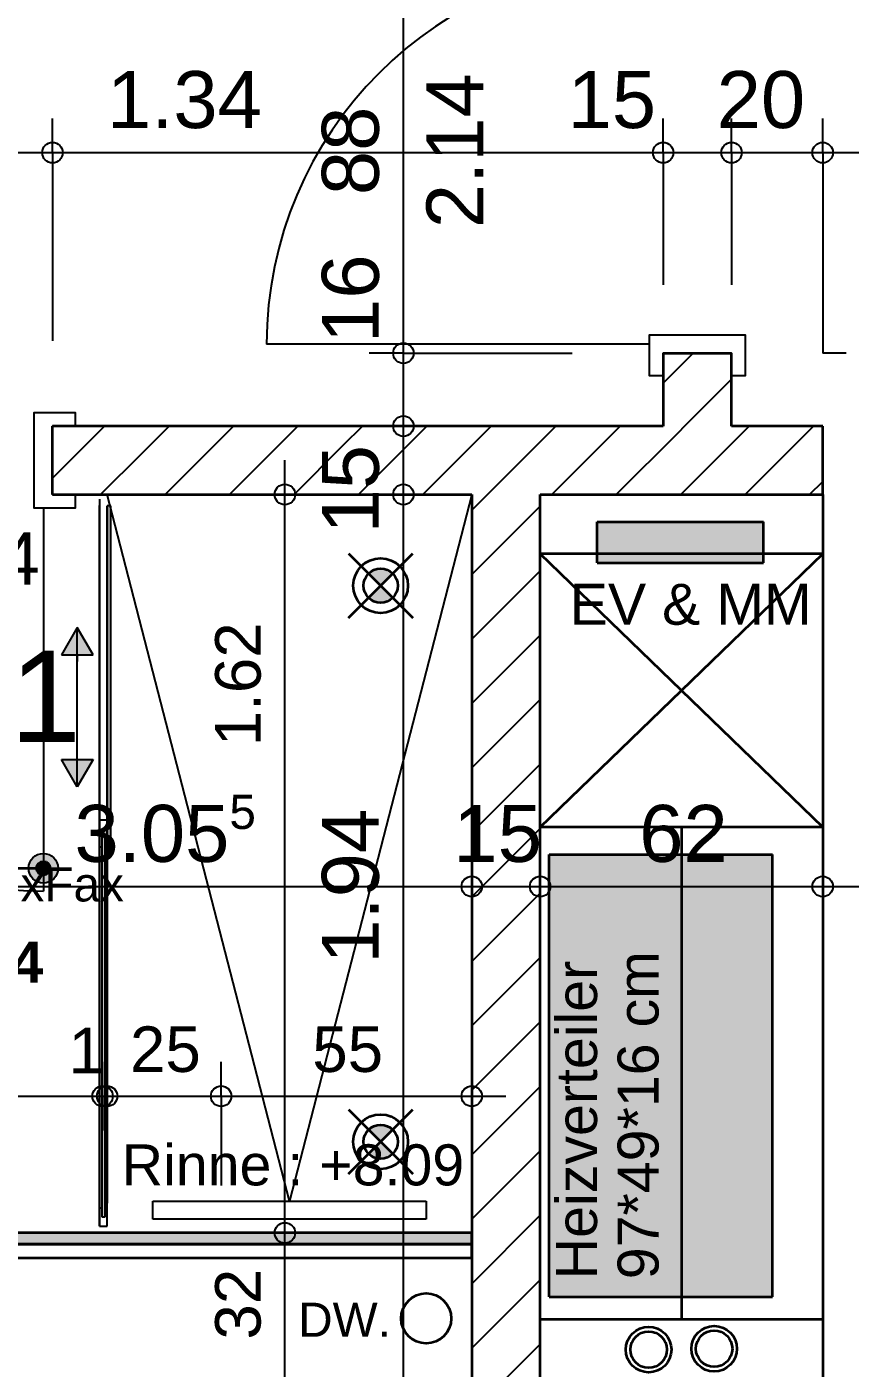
# Model space of a CAD drawing. Header units: centimetres. Extents: x 0.3 to 84.3, y 0.3 to 59.7.
# Drawn here: x 36.74 to 40.36, y 35.16 to 41.04 of the extents above; entities that cross this region are included whole.
import ezdxf

# ---------------------------------------------------------------- set-up
doc = ezdxf.new("R2010")
doc.units = ezdxf.units.CM
for name, pattern in [('AUSGEZOGEN', [0]), ('PHANTOM', [63.5, 31.75, -6.35, 6.35, -6.35, 6.35, -6.35]), ('VERDECKT', [9.525, 6.35, -3.175])]:
    doc.linetypes.add(name, pattern=pattern)
doc.layers.add('_62563', color=7, linetype='Continuous')
for name, color, linetype, lineweight in [('Bad', 7, 'AUSGEZOGEN', 25), ('Einbaumoebel', 7, 'AUSGEZOGEN', 25), ('Entwaesserungsb._ Retentionb', 251, 'AUSGEZOGEN', 50), ('Leichtbauwaende', 7, 'AUSGEZOGEN', 35), ('Oeffnungsrichtung Tuere', 7, 'AUSGEZOGEN', 25), ('Plattenleger', 7, 'AUSGEZOGEN', 25), ('Raumbezeichnung', 7, 'AUSGEZOGEN', 35), ('Text Detail', 7, 'AUSGEZOGEN', 50), ('Text Werkplan Ausfuehrung', 7, 'AUSGEZOGEN', 50), ('Tuerzarge', 7, 'AUSGEZOGEN', 25), ('Wand Mauerwerk tragend', 7, 'AUSGEZOGEN', 35), ('Werkplan- Ausfuehrungsmasse', 7, 'AUSGEZOGEN', 25)]:
    doc.layers.add(name, color=color, linetype=linetype, lineweight=lineweight)
for name, color, linetype, lineweight, true_color in [('Elektro Apparate', 7, 'AUSGEZOGEN', 35, 0x656565), ('Elektro Text', 7, 'AUSGEZOGEN', 35, 0x656565), ('Fachplaner Elektro', 7, 'AUSGEZOGEN', 35, 0x656565), ('Fachplaner HLK', 7, 'AUSGEZOGEN', 35, 0x656565), ('HLK Text', 7, 'AUSGEZOGEN', 35, 0x656565), ('Sanitaer Apparate', 7, 'AUSGEZOGEN', 35, 0x656565), ('Sanitaer Leitungen', 7, 'AUSGEZOGEN', 35, 0x656565), ('Sanitaer Text', 7, 'AUSGEZOGEN', 35, 0x656565), ('Sanitaer Vermassung', 7, 'AUSGEZOGEN', 35, 0x656565)]:
    doc.layers.add(name, color=color, linetype=linetype, lineweight=lineweight, true_color=true_color)
doc.styles.add('ARIAL', font='ARIAL.TTF')

msp = doc.modelspace()

# ---------------------------------------------------------------- hatches: boundary and pattern name
at = {"layer": '_62563', "linetype": 'AUSGEZOGEN', "lineweight": 25}
msp.add_hatch(color=8, dxfattribs=at).paths.add_polyline_path([(36.8595, 37.398), (36.8569, 37.4003), (36.8542, 37.4023), (36.8514, 37.4042), (36.8485, 37.406), (36.8455, 37.4077), (36.8424, 37.4091), (36.8393, 37.4104), (36.8361, 37.4116), (36.8328, 37.4125), (36.8295, 37.4133), (36.8262, 37.4139), (36.8228, 37.4144), (36.8194, 37.4146), (36.816, 37.4147), (36.8126, 37.4146), (36.8092, 37.4144), (36.8058, 37.4139), (36.8025, 37.4133), (36.7992, 37.4125), (36.7959, 37.4116), (36.7927, 37.4104), (36.7896, 37.4091), (36.7865, 37.4077), (36.7835, 37.406), (36.7806, 37.4042), (36.7778, 37.4023), (36.7751, 37.4003), (36.7725, 37.398), (36.77, 37.3957), (36.7677, 37.3932), (36.7655, 37.3906), (36.7634, 37.3879), (36.7615, 37.3851), (36.7597, 37.3822), (36.7581, 37.3792), (36.7566, 37.3762), (36.7553, 37.373), (36.7542, 37.3698), (36.7532, 37.3666), (36.7524, 37.3633), (36.7518, 37.3599), (36.7514, 37.3565), (36.7511, 37.3531), (36.751, 37.3497), (36.7511, 37.3463), (36.7514, 37.3429), (36.7518, 37.3396), (36.7524, 37.3362), (36.7532, 37.3329), (36.7542, 37.3296), (36.7553, 37.3264), (36.7566, 37.3233), (36.7581, 37.3202), (36.7597, 37.3172), (36.7615, 37.3143), (36.7634, 37.3115), (36.7655, 37.3088), (36.7677, 37.3062), (36.77, 37.3038), (36.7725, 37.3014), (36.7751, 37.2992), (36.7778, 37.2971), (36.7806, 37.2952), (36.7835, 37.2934), (36.7865, 37.2918), (36.7896, 37.2904), (36.7927, 37.2891), (36.7959, 37.2879), (36.7992, 37.287), (36.8025, 37.2862), (36.8058, 37.2855), (36.8092, 37.2851), (36.8126, 37.2848), (36.816, 37.2847), (36.8194, 37.2848), (36.8228, 37.2851), (36.8262, 37.2855), (36.8295, 37.2862), (36.8328, 37.287), (36.8361, 37.2879), (36.8393, 37.2891), (36.8424, 37.2904), (36.8455, 37.2918), (36.8485, 37.2934), (36.8514, 37.2952), (36.8542, 37.2971), (36.8569, 37.2992), (36.8595, 37.3014), (36.862, 37.3038), (36.8643, 37.3062), (36.8665, 37.3088), (36.8686, 37.3115), (36.8705, 37.3143), (36.8723, 37.3172), (36.8739, 37.3202), (36.8754, 37.3233), (36.8767, 37.3264), (36.8778, 37.3296), (36.8788, 37.3329), (36.8796, 37.3362), (36.8802, 37.3396), (36.8806, 37.3429), (36.8809, 37.3463), (36.881, 37.3497), (36.8809, 37.3531), (36.8806, 37.3565), (36.8802, 37.3599), (36.8796, 37.3633), (36.8788, 37.3666), (36.8778, 37.3698), (36.8767, 37.373), (36.8754, 37.3762), (36.8739, 37.3792), (36.8723, 37.3822), (36.8705, 37.3851), (36.8686, 37.3879), (36.8665, 37.3906), (36.8643, 37.3932), (36.862, 37.3957)])
at = {"layer": 'Elektro Apparate', "linetype": 'AUSGEZOGEN', "lineweight": 35}
h = msp.add_hatch(color=40, dxfattribs=at)
h.paths.add_polyline_path([(38.349, 38.5367), (38.296, 38.5897), (38.243, 38.5367), (38.2492, 38.5311), (38.2793, 38.5166), (38.3127, 38.5166), (38.3428, 38.5311)])
h.paths.add_polyline_path([(38.243, 38.6428), (38.296, 38.5897), (38.349, 38.6428), (38.3428, 38.6484), (38.3127, 38.6629), (38.2793, 38.6629), (38.2492, 38.6484)])
h = msp.add_hatch(color=40, dxfattribs=at)
h.paths.add_polyline_path([(38.349, 36.0967), (38.296, 36.1497), (38.243, 36.0967), (38.2492, 36.0911), (38.2793, 36.0766), (38.3127, 36.0766), (38.3428, 36.0911)])
h.paths.add_polyline_path([(38.243, 36.2028), (38.296, 36.1497), (38.349, 36.2028), (38.3428, 36.2084), (38.3127, 36.2229), (38.2793, 36.2229), (38.2492, 36.2084)])
at = {"layer": 'Fachplaner Elektro', "linetype": 'AUSGEZOGEN', "lineweight": 35, "true_color": 0xfff5eb}
msp.add_hatch(color=7, dxfattribs=at).paths.add_polyline_path([(39.246, 38.8697), (39.246, 38.6897), (39.976, 38.6897), (39.976, 38.8697)])
at = {"layer": 'Fachplaner HLK', "linetype": 'AUSGEZOGEN', "lineweight": 35, "true_color": 0xffebeb}
msp.add_hatch(color=7, dxfattribs=at).paths.add_polyline_path([(39.036, 35.4697), (40.016, 35.4697), (40.016, 37.4097), (39.036, 37.4097)])
at = {"layer": 'Leichtbauwaende', "linetype": 'AUSGEZOGEN', "lineweight": 25, "true_color": 0xababab}
msp.add_hatch(color=253, dxfattribs=at).paths.add_polyline_path([(32.586, 35.6997), (38.696, 35.6997), (38.696, 35.7497), (32.586, 35.7497)])
at = {"layer": 'Oeffnungsrichtung Tuere', "linetype": 'AUSGEZOGEN', "lineweight": 25}
msp.add_hatch(color=7, dxfattribs=at).paths.add_polyline_path([(37.0341, 38.2867), (36.9651, 38.4067), (36.8961, 38.2867)])
msp.add_hatch(color=7, dxfattribs=at).paths.add_polyline_path([(37.0341, 37.8267), (36.9651, 37.7067), (36.8961, 37.8267)], flags=16)
at = {"layer": 'Sanitaer Apparate', "linetype": 'AUSGEZOGEN', "lineweight": 25, "true_color": 0xa8ffff}
for points in [[(37.112, 37.4617), (37.112, 38.9397), (37.096, 38.9397), (37.096, 37.4617)], [(37.088, 35.8197), (37.088, 37.5017), (37.072, 37.5017), (37.072, 35.8197)]]:
    msp.add_hatch(color=131, dxfattribs=at).paths.add_polyline_path(points)
at = {"layer": 'Text Detail', "linetype": 'AUSGEZOGEN', "lineweight": 35}
for points in [[(36.7902, 37.3647), (36.801, 37.3239), (36.801, 37.3755)], [(36.801, 37.3755), (36.816, 37.3197), (36.816, 37.3797)], [(36.801, 37.3755), (36.801, 37.3239), (36.816, 37.3197)], [(36.816, 37.3797), (36.816, 37.3197), (36.831, 37.3239)], [(36.816, 37.3797), (36.831, 37.3239), (36.831, 37.3755)], [(36.831, 37.3755), (36.831, 37.3239), (36.8418, 37.3347)], [(36.831, 37.3755), (36.8418, 37.3347), (36.8418, 37.3647)], [(36.7902, 37.3347), (36.7902, 37.3647), (36.786, 37.3497)], [(36.7902, 37.3647), (36.7902, 37.3347), (36.801, 37.3239)], [(36.8418, 37.3647), (36.8418, 37.3347), (36.846, 37.3497)]]:
    msp.add_hatch(color=7, dxfattribs=at).paths.add_polyline_path(points)

# ---------------------------------------------------------------- linework, layer by layer
at = {"layer": '_62563', "color": 7, "linetype": 'AUSGEZOGEN', "lineweight": 25}
msp.add_circle((36.816, 37.3497), 0.065, dxfattribs=at)
at = {"layer": 'Bad', "color": 7, "linetype": 'AUSGEZOGEN', "lineweight": 25}
for p, q in [((37.896, 35.8897), (37.096, 38.9897)), ((38.696, 38.9897), (37.896, 35.8897)), ((37.296, 35.8097), (37.296, 35.8897)), ((37.296, 35.8897), (38.496, 35.8897)), ((38.496, 35.8897), (38.496, 35.8097)), ((38.496, 35.8097), (37.296, 35.8097))]:
    msp.add_line(p, q, dxfattribs=at)
at = {"layer": 'Einbaumoebel', "color": 7, "linetype": 'AUSGEZOGEN', "lineweight": 35}
for p, q in [((40.236, 38.9897), (40.236, 35.1097)), ((40.236, 38.7297), (38.996, 38.7297)), ((38.996, 37.5297), (40.236, 38.7297)), ((40.236, 37.5297), (38.996, 38.7297)), ((40.236, 37.5297), (38.996, 37.5297)), ((40.236, 35.3697), (38.996, 35.3697))]:
    msp.add_line(p, q, dxfattribs=at)
at = {"layer": 'Einbaumoebel', "color": 7, "linetype": 'PHANTOM', "lineweight": 35}
msp.add_line((39.616, 37.5297), (39.616, 35.3697), dxfattribs=at)
at = {"layer": 'Elektro Apparate', "color": 40, "linetype": 'AUSGEZOGEN', "lineweight": 35}
for p, q in [((38.1546, 38.7312), (38.4374, 38.4483)), ((38.1546, 38.4483), (38.4374, 38.7312)), ((38.1546, 36.2912), (38.4374, 36.0083)), ((38.1546, 36.0083), (38.4374, 36.2912))]:
    msp.add_line(p, q, dxfattribs=at)
for centre, radius in [((38.296, 38.5897), 0.12), ((38.296, 38.5897), 0.075), ((38.296, 36.1497), 0.12), ((38.296, 36.1497), 0.075)]:
    msp.add_circle(centre, radius, dxfattribs=at)
at = {"layer": 'Entwaesserungsb._ Retentionb', "color": 7, "linetype": 'AUSGEZOGEN', "lineweight": 25}
for p, q in [((37.096, 35.7797), (37.096, 38.9397)), ((37.096, 37.4217), (37.096, 35.8797))]:
    msp.add_line(p, q, dxfattribs=at)
at = {"layer": 'Fachplaner Elektro', "color": 40, "linetype": 'VERDECKT', "lineweight": 35}
for p, q in [((39.246, 38.6897), (39.246, 38.8697)), ((39.246, 38.8697), (39.976, 38.8697)), ((39.976, 38.6897), (39.976, 38.8697)), ((39.246, 38.6897), (39.976, 38.6897))]:
    msp.add_line(p, q, dxfattribs=at)
at = {"layer": 'Fachplaner HLK', "color": 240, "linetype": 'VERDECKT', "lineweight": 35}
for p, q in [((39.036, 35.4697), (39.036, 37.4097)), ((39.036, 37.4097), (40.016, 37.4097)), ((40.016, 35.4697), (40.016, 37.4097)), ((39.036, 35.4697), (40.016, 35.4697))]:
    msp.add_line(p, q, dxfattribs=at)
at = {"layer": 'Fachplaner HLK', "color": 251, "linetype": 'AUSGEZOGEN', "lineweight": 35, "true_color": 0x656565}
for centre, radius in [((39.4723, 35.2378), 0.1), ((39.4723, 35.2378), 0.08), ((39.7597, 35.2416), 0.1), ((39.7597, 35.2416), 0.08)]:
    msp.add_circle(centre, radius, dxfattribs=at)
at = {"layer": 'Leichtbauwaende', "color": 7, "linetype": 'AUSGEZOGEN', "lineweight": 35}
for p, q in [((38.696, 35.7497), (32.586, 35.7497)), ((38.696, 35.6997), (38.696, 35.7497)), ((32.586, 35.6997), (38.696, 35.6997)), ((38.696, 35.6997), (32.586, 35.6997)), ((38.696, 35.6397), (38.696, 35.6997)), ((32.586, 35.6397), (38.696, 35.6397))]:
    msp.add_line(p, q, dxfattribs=at)
at = {"layer": 'Oeffnungsrichtung Tuere', "color": 7, "linetype": 'AUSGEZOGEN', "lineweight": 25}
for p, q in [((36.9651, 38.4067), (36.8961, 38.2867)), ((36.9651, 37.7067), (36.9651, 38.4067)), ((36.9651, 38.4067), (36.9651, 38.4067)), ((36.9651, 38.4067), (36.9651, 38.4067)), ((36.9651, 38.4067), (36.9651, 38.4067)), ((37.0341, 38.2867), (36.9651, 38.4067)), ((36.8961, 38.2867), (37.0341, 38.2867)), ((36.9651, 38.2867), (36.9651, 38.2567)), ((36.9651, 37.8267), (36.9651, 37.8567)), ((36.9651, 37.7067), (36.8961, 37.8267)), ((36.8961, 37.8267), (37.0341, 37.8267)), ((37.0341, 37.8267), (36.9651, 37.7067)), ((36.9651, 37.7067), (36.9651, 37.7067)), ((36.9651, 37.7067), (36.9651, 37.7067)), ((36.9651, 37.7067), (36.9651, 37.7067))]:
    msp.add_line(p, q, dxfattribs=at)
at = {"layer": 'Plattenleger', "color": 7, "linetype": 'AUSGEZOGEN', "lineweight": 25}
msp.add_line((37.096, 38.9397), (37.096, 38.7297), dxfattribs=at)
at = {"layer": 'Sanitaer Apparate', "color": 7, "linetype": 'AUSGEZOGEN', "lineweight": 25}
for p, q in [((37.062, 38.9697), (37.062, 35.7797)), ((37.112, 38.9397), (37.096, 38.9397)), ((37.096, 38.9397), (37.096, 37.4617)), ((37.112, 37.4617), (37.112, 38.9397)), ((37.096, 38.611), (37.096, 35.8879)), ((37.062, 37.4417), (37.062, 37.5617)), ((37.062, 37.5617), (37.096, 37.5617)), ((37.096, 37.5617), (37.096, 37.4417)), ((37.088, 37.5017), (37.072, 37.5017)), ((37.072, 37.5017), (37.072, 35.8197)), ((37.088, 35.8197), (37.088, 37.5017)), ((37.072, 37.4417), (37.062, 37.4417)), ((37.096, 37.4417), (37.088, 37.4417)), ((37.096, 37.4617), (37.112, 37.4617)), ((37.062, 35.7797), (37.062, 35.8597)), ((37.062, 35.8597), (37.072, 35.8597)), ((37.096, 35.8597), (37.088, 35.8597)), ((37.096, 35.7797), (37.096, 35.8597)), ((37.072, 35.8197), (37.088, 35.8197)), ((37.062, 35.7797), (37.096, 35.7797))]:
    msp.add_line(p, q, dxfattribs=at)
at = {"layer": 'Sanitaer Apparate', "color": 7, "linetype": 'PHANTOM', "lineweight": 25}
msp.add_line((37.062, 35.7797), (37.062, 38.9417), dxfattribs=at)
at = {"layer": 'Sanitaer Leitungen', "color": 251, "linetype": 'AUSGEZOGEN', "lineweight": 35, "true_color": 0x656565}
msp.add_circle((38.496, 35.3747), 0.11, dxfattribs=at)
at = {"layer": 'Sanitaer Vermassung', "color": 240, "linetype": 'AUSGEZOGEN', "lineweight": 25}
for p, q in [((37.876, 38.9897), (37.876, 39.1397)), ((37.876, 38.9897), (37.726, 38.9897)), ((37.876, 38.9897), (38.026, 38.9897)), ((37.876, 38.9897), (37.876, 38.9897)), ((37.876, 35.7497), (37.876, 38.9897)), ((37.076, 36.3497), (37.076, 36.4997)), ((37.096, 36.3497), (37.096, 36.4997)), ((37.596, 36.3497), (37.596, 36.4997)), ((38.696, 36.3497), (38.696, 36.4997)), ((35.636, 36.3497), (37.076, 36.3497)), ((37.076, 36.3497), (37.076, 36.1997)), ((37.076, 36.3497), (37.076, 36.3497)), ((37.076, 36.3497), (37.096, 36.3497)), ((37.096, 36.3497), (37.096, 36.1997)), ((37.096, 36.3497), (37.096, 36.3497)), ((37.096, 36.3497), (37.596, 36.3497)), ((37.596, 36.3497), (37.596, 36.1997)), ((37.596, 36.3497), (37.596, 35.958)), ((37.596, 36.3497), (38.696, 36.3497)), ((38.696, 36.3497), (38.696, 36.1997)), ((38.696, 36.3497), (38.696, 36.3497)), ((38.696, 36.3497), (38.846, 36.3497)), ((37.876, 35.7497), (37.726, 35.7497)), ((37.876, 35.7497), (38.026, 35.7497)), ((37.876, 35.7497), (37.876, 35.7497)), ((37.876, 35.1097), (37.876, 35.7497))]:
    msp.add_line(p, q, dxfattribs=at)
for centre in [(37.876, 38.9897), (37.076, 36.3497), (37.096, 36.3497), (37.596, 36.3497), (38.696, 36.3497), (37.876, 35.7497)]:
    msp.add_circle(centre, 0.045, dxfattribs=at)
at = {"layer": 'Text Detail', "color": 7, "linetype": 'AUSGEZOGEN', "lineweight": 35}
for p, q in [((36.816, 37.3797), (36.816, 37.3797)), ((35.4277, 37.3497), (36.816, 37.3497)), ((36.786, 37.3497), (36.786, 37.3497)), ((36.816, 37.3197), (36.816, 37.3197)), ((36.846, 37.3497), (36.846, 37.3497))]:
    msp.add_line(p, q, dxfattribs=at)
msp.add_circle((36.816, 37.3497), 0.03, dxfattribs=at)
at = {"layer": 'Tuerzarge', "color": 7, "linetype": 'AUSGEZOGEN', "lineweight": 25}
for p, q in [((39.476, 39.6497), (37.796, 39.6497)), ((36.816, 38.9297), (36.816, 37.2497))]:
    msp.add_line(p, q, dxfattribs=at)
for points in [[(39.686, 39.6097), (39.536, 39.6097), (39.536, 39.5097), (39.476, 39.5097), (39.476, 39.6897), (39.896, 39.6897), (39.896, 39.5097), (39.836, 39.5097), (39.836, 39.6097), (39.686, 39.6097)], [(36.856, 39.1397), (36.856, 38.9897), (36.956, 38.9897), (36.956, 38.9297), (36.776, 38.9297), (36.776, 39.3497), (36.956, 39.3497), (36.956, 39.2897), (36.856, 39.2897), (36.856, 39.1397)]]:
    msp.add_lwpolyline(points, dxfattribs=at)
for centre, start, end in [((39.476, 39.6497), 90, 180), ((36.816, 38.9297), 180, 270)]:
    msp.add_arc(centre, 1.68, start, end, dxfattribs=at)
at = {"layer": 'Wand Mauerwerk tragend', "color": 7, "linetype": 'AUSGEZOGEN', "lineweight": 35}
for p, q in [((39.536, 39.6097), (39.836, 39.6097)), ((39.536, 39.6097), (39.536, 39.2897)), ((39.836, 39.2897), (39.836, 39.6097)), ((36.856, 38.9897), (36.856, 39.2897)), ((39.536, 39.2897), (36.856, 39.2897)), ((40.236, 39.2897), (39.836, 39.2897)), ((40.236, 38.9897), (40.236, 39.2897)), ((36.856, 38.9897), (38.696, 38.9897)), ((38.696, 38.9897), (38.696, 35.7497)), ((38.996, 38.9897), (40.236, 38.9897)), ((38.996, 35.1097), (38.996, 38.9897)), ((38.696, 35.7497), (38.696, 35.6997)), ((38.696, 35.6997), (38.696, 35.6397)), ((38.696, 35.6397), (38.696, 35.1097))]:
    msp.add_line(p, q, dxfattribs=at)
at = {"layer": 'Wand Mauerwerk tragend', "color": 7, "linetype": 'AUSGEZOGEN', "lineweight": 25}
for p, q in [((39.536, 39.4783), (39.6674, 39.6097)), ((40.1788, 38.9897), (40.236, 39.0469)), ((38.696, 38.9211), (38.7646, 38.9897)), ((38.696, 38.6383), (38.996, 38.9383)), ((38.696, 38.3554), (38.996, 38.6554)), ((38.696, 38.0726), (38.996, 38.3726)), ((38.696, 37.7898), (38.996, 38.0898)), ((38.696, 37.5069), (38.996, 37.8069)), ((38.696, 37.2241), (38.996, 37.5241)), ((38.696, 36.9412), (38.996, 37.2412)), ((38.696, 36.6584), (38.996, 36.9584)), ((38.696, 36.3755), (38.996, 36.6755)), ((38.696, 36.0927), (38.996, 36.3927)), ((38.696, 35.8099), (38.996, 36.1099)), ((38.696, 35.527), (38.996, 35.827)), ((38.696, 35.2442), (38.996, 35.5442)), ((38.8444, 35.1097), (38.996, 35.2613))]:
    msp.add_line(p, q, dxfattribs=at)
for points in [[(39.6303, 39.2897), (39.836, 39.4954), (39.836, 39.4954)], [(36.856, 39.061), (36.9561, 39.1611), (36.9561, 39.1611), (37.0847, 39.2897)], [(37.0675, 38.9897), (37.2505, 39.1727), (37.2505, 39.1727), (37.3675, 39.2897)], [(37.3504, 38.9897), (37.5449, 39.1842), (37.5449, 39.1842), (37.6504, 39.2897)], [(37.6332, 38.9897), (37.8392, 39.1957), (37.8392, 39.1957), (37.9332, 39.2897)], [(37.9161, 38.9897), (38.1336, 39.2073), (38.1336, 39.2073), (38.2161, 39.2897)], [(38.1989, 38.9897), (38.428, 39.2188), (38.428, 39.2188), (38.4989, 39.2897)], [(38.4818, 38.9897), (38.7224, 39.2304), (38.7224, 39.2304), (38.7818, 39.2897)], [(38.7646, 38.9897), (39.0168, 39.2419), (39.0168, 39.2419), (39.0646, 39.2897)], [(39.0474, 38.9897), (39.3112, 39.2535), (39.3112, 39.2535), (39.3474, 39.2897)], [(39.3303, 38.9897), (39.6056, 39.265), (39.6056, 39.265), (39.6303, 39.2897)], [(39.6131, 38.9897), (39.9, 39.2766), (39.9, 39.2766), (39.9131, 39.2897)], [(39.896, 38.9897), (40.1943, 39.2881), (40.1943, 39.2881), (40.196, 39.2897)]]:
    msp.add_lwpolyline(points, dxfattribs=at)
at = {"layer": 'Werkplan- Ausfuehrungsmasse', "color": 7, "linetype": 'AUSGEZOGEN', "lineweight": 25}
for p, q in [((38.396, 39.6097), (38.396, 41.3697)), ((36.856, 40.4897), (36.856, 40.6397)), ((39.536, 40.4897), (39.536, 40.6397)), ((39.836, 40.4897), (39.836, 40.6397)), ((40.236, 40.4897), (40.236, 40.6397)), ((35.096, 40.4897), (36.856, 40.4897)), ((36.856, 40.4897), (36.856, 40.3397)), ((39.536, 40.4897), (39.536, 40.3397)), ((39.536, 40.4897), (39.836, 40.4897)), ((39.836, 40.4897), (39.836, 40.3397)), ((39.836, 40.4897), (40.236, 40.4897)), ((40.236, 40.4897), (40.236, 40.3397)), ((40.236, 40.4897), (42.916, 40.4897)), ((38.396, 39.6097), (38.246, 39.6097)), ((38.396, 39.6097), (38.546, 39.6097)), ((38.396, 39.2897), (38.396, 39.6097)), ((40.3389, 39.6097), (40.236, 39.6097)), ((38.396, 39.2897), (38.246, 39.2897)), ((38.396, 39.2897), (38.546, 39.2897)), ((38.396, 38.9897), (38.396, 39.2897)), ((38.396, 38.9897), (38.246, 38.9897)), ((38.396, 38.9897), (38.546, 38.9897)), ((38.396, 38.9897), (38.396, 38.9897)), ((38.396, 35.1097), (38.396, 38.9897)), ((38.696, 37.2697), (38.696, 37.4197)), ((38.996, 37.2697), (38.996, 37.4197)), ((40.236, 37.2697), (40.236, 37.4197)), ((38.696, 37.2697), (38.696, 37.1197)), ((38.696, 37.2697), (38.696, 37.2697)), ((38.696, 37.2697), (38.996, 37.2697)), ((38.996, 37.2697), (38.996, 37.1197)), ((38.996, 37.2697), (38.996, 37.2697)), ((38.996, 37.2697), (40.236, 37.2697)), ((40.236, 37.2697), (40.236, 37.1197)), ((40.236, 37.2697), (40.236, 37.2697)), ((40.236, 37.2697), (42.916, 37.2697))]:
    msp.add_line(p, q, dxfattribs=at)
for points in [[(36.856, 40.4897), (36.856, 40.4667), (36.856, 40.4667), (36.856, 39.6646)], [(36.856, 40.4897), (36.8927, 40.4897), (36.8927, 40.4897), (39.536, 40.4897)], [(39.536, 40.4897), (39.536, 40.4241), (39.536, 40.4241), (39.536, 39.9097)], [(39.836, 40.4897), (39.836, 40.4193), (39.836, 40.4193), (39.836, 39.9097)], [(40.236, 40.4897), (40.236, 40.413), (40.236, 40.413), (40.236, 39.6097)], [(38.396, 39.6097), (38.7667, 39.6097), (38.7667, 39.6097), (39.136, 39.6097)], [(38.396, 39.2897), (38.7556, 39.2897), (38.7556, 39.2897), (39.136, 39.2897)], [(32.586, 37.2697), (34.6635, 37.2697), (34.6635, 37.2697), (38.696, 37.2697)]]:
    msp.add_lwpolyline(points, dxfattribs=at)
for centre in [(36.856, 40.4897), (39.536, 40.4897), (39.836, 40.4897), (40.236, 40.4897), (38.396, 39.6097), (38.396, 39.2897), (38.396, 38.9897), (38.696, 37.2697), (38.996, 37.2697), (40.236, 37.2697)]:
    msp.add_circle(centre, 0.045, dxfattribs=at)

# ---------------------------------------------------------------- texts
at = {"layer": 'Elektro Text', "color": 40, "linetype": 'AUSGEZOGEN', "lineweight": 35, "insert": (39.126, 38.4157), "char_height": 0.18, "width": 0.09, "attachment_point": 7, "style": 'ARIAL'}
msp.add_mtext('EV\\~&\\~MM', dxfattribs=at)
at = {"layer": 'HLK Text', "color": 240, "linetype": 'AUSGEZOGEN', "lineweight": 35, "char_height": 0.18, "width": 0.09, "attachment_point": 7, "rotation": 90, "style": 'ARIAL'}
for s, insert in [('97*49*16\\~cm', (39.5185, 35.5464)), ('Heizverteiler', (39.2485, 35.5464))]:
    msp.add_mtext(s, dxfattribs=dict(at, insert=insert))
at = {"layer": 'Raumbezeichnung', "color": 7, "linetype": 'AUSGEZOGEN', "lineweight": 50, "insert": (34.996, 38.5907), "char_height": 0.23, "width": 0.115, "attachment_point": 7, "style": 'ARIAL'}
msp.add_mtext('1A-1A.31-04', dxfattribs=at)
at = {"layer": 'Raumbezeichnung', "color": 7, "linetype": 'AUSGEZOGEN', "lineweight": 35, "insert": (34.9945, 37.8981), "char_height": 0.4, "width": 0.2, "attachment_point": 7, "style": 'ARIAL'}
msp.add_mtext('Du/Wc1', dxfattribs=at)
at = {"layer": 'Sanitaer Leitungen', "color": 251, "linetype": 'AUSGEZOGEN', "lineweight": 25, "true_color": 0x656565, "insert": (37.9342, 35.2938), "char_height": 0.15, "width": 0.075, "attachment_point": 7, "style": 'ARIAL'}
msp.add_mtext('DW.', dxfattribs=at)
at = {"layer": 'Sanitaer Text', "color": 240, "linetype": 'AUSGEZOGEN', "lineweight": 35, "insert": (37.16, 35.9557), "char_height": 0.18, "width": 0.09, "attachment_point": 7, "style": 'ARIAL'}
msp.add_mtext('Rinne\\~:\\~+8.09', dxfattribs=at)
at = {"layer": 'Sanitaer Vermassung', "color": 240, "linetype": 'AUSGEZOGEN', "lineweight": 35, "char_height": 0.2, "width": 0.1, "attachment_point": 7, "rotation": 90, "style": 'ARIAL'}
for s, insert in [('1.62', (37.7726, 37.8852)), ('32', (37.7725, 35.2817))]:
    msp.add_mtext(s, dxfattribs=dict(at, insert=insert))
at = {"layer": 'Sanitaer Vermassung', "color": 240, "linetype": 'AUSGEZOGEN', "lineweight": 35, "char_height": 0.2, "width": 0.1, "attachment_point": 7, "style": 'ARIAL'}
for s, insert in [('1', (36.9269, 36.4497)), ('25', (37.1962, 36.4531)), ('55', (37.9962, 36.4531))]:
    msp.add_mtext(s, dxfattribs=dict(at, insert=insert))
at = {"layer": 'Text Detail', "color": 7, "linetype": 'AUSGEZOGEN', "lineweight": 25, "insert": (35.4698, 37.1589), "char_height": 0.15, "width": 0.075, "attachment_point": 7, "style": 'ARIAL'}
msp.add_mtext('Türstopper\\~FixFax\\~', dxfattribs=at)
at = {"layer": 'Text Werkplan Ausfuehrung', "color": 7, "linetype": 'AUSGEZOGEN', "lineweight": 35, "insert": (34.3981, 36.7935), "char_height": 0.18, "width": 0.09, "attachment_point": 7, "style": 'ARIAL'}
msp.add_mtext('\\fArial|i0|b1|c0|p0;Sep.\\~Detailp.\\~Nr.\\~284', dxfattribs=at)
at = {"layer": 'Werkplan- Ausfuehrungsmasse', "color": 7, "linetype": 'AUSGEZOGEN', "lineweight": 50, "attachment_point": 7, "style": 'ARIAL'}
for s, insert, char_height, width in [('1.34', (37.0953, 40.594), 0.25, 0.125), ('15', (39.1165, 40.594), 0.25, 0.125), ('20', (39.7708, 40.594), 0.25, 0.125), ('5', (37.6324, 37.52), 0.15, 0.075), ('3.05', (36.9527, 37.3742), 0.25, 0.125), ('15', (38.6156, 37.374), 0.25, 0.125), ('62', (39.431, 37.374), 0.25, 0.125)]:
    msp.add_mtext(s, dxfattribs=dict(at, insert=insert, char_height=char_height, width=width))
at = {"layer": 'Werkplan- Ausfuehrungsmasse', "color": 7, "linetype": 'AUSGEZOGEN', "lineweight": 50, "char_height": 0.25, "width": 0.125, "attachment_point": 7, "rotation": 90, "style": 'ARIAL'}
for s, insert in [('2.14', (38.747, 40.1583)), ('88', (38.2917, 40.3032)), ('16', (38.2917, 39.6547)), ('15', (38.2917, 38.8185)), ('1.94', (38.2917, 36.931))]:
    msp.add_mtext(s, dxfattribs=dict(at, insert=insert))

doc.saveas('drawing.dxf')
